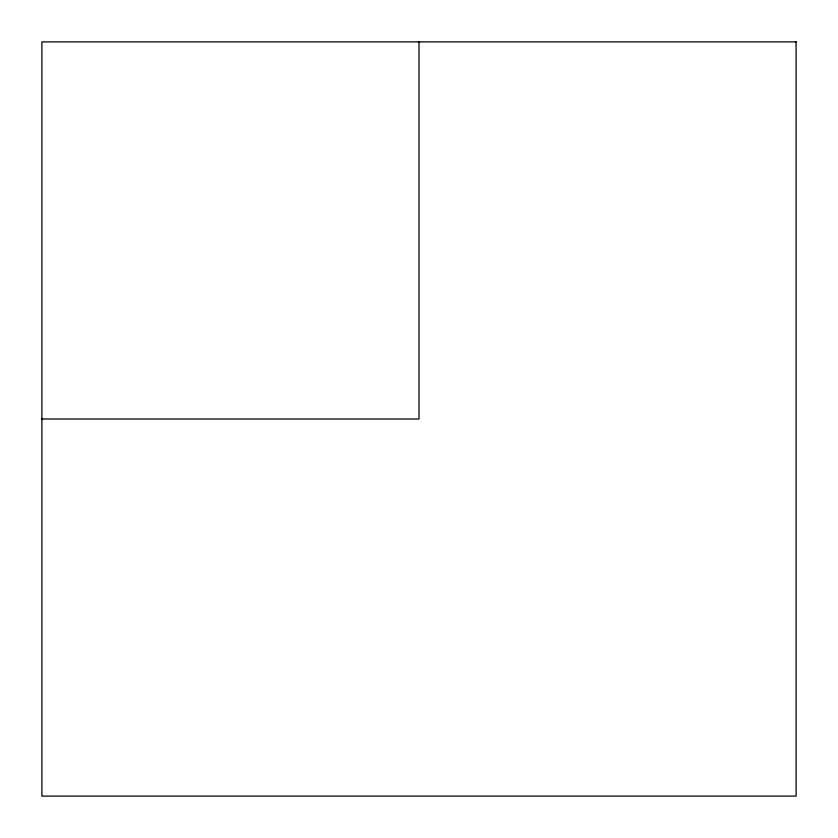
<?xml version="1.0" encoding="UTF-8"?>
<svg xmlns="http://www.w3.org/2000/svg" width="838" height="838" viewBox="0 0 838 838"><rect width="100%" height="100%" fill="white"/><g stroke="black" fill="none" stroke-linecap="round" stroke-linejoin="round"><path stroke-width="1.26" d="M41.9 419L419 419L419 41.9M796.1 41.9L41.9 41.9L41.9 796.1L796.1 796.1L796.1 41.9"/></g></svg>
